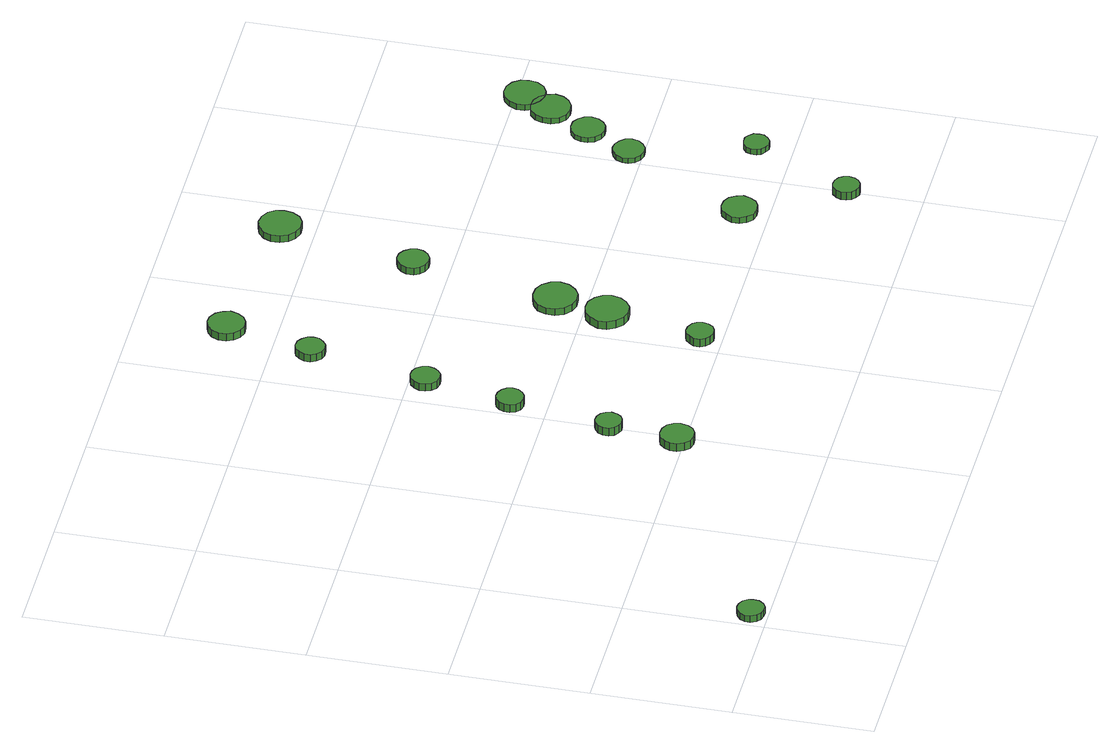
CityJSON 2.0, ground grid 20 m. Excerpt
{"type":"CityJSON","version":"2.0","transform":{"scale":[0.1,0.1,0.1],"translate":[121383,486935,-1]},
"CityObjects":{
"tree1":{"type":"SolitaryVegetationObject","attributes":{"function":"something"},"geometry":[{"type":"MultiSurface","lod":"1","boundaries":[[[0,1,2,3,4,5,6,7,8,9,10,11,12,13,14]],[[15,16,17,18,19,20,21,22,23,24,25,26,27,28,29]],[[0,29,28,1]],[[1,28,27,2]],[[2,27,26,3]],[[3,26,25,4]],[[4,25,24,5]],[[5,24,23,6]],[[6,23,22,7]],[[7,22,21,8]],[[8,21,20,9]],[[9,20,19,10]],[[10,19,18,11]],[[11,18,17,12]],[[12,17,16,13]],[[13,16,15,14]],[[14,15,29,0]]]}]},
"tree2":{"type":"SolitaryVegetationObject","attributes":{"function":"something"},"geometry":[{"type":"MultiSurface","lod":"1","boundaries":[[[30,31,32,33,34,35,36,37,38,39,40,41,42,43,44]],[[45,46,47,48,49,50,51,52,53,54,55,56,57,58,59]],[[30,59,58,31]],[[31,58,57,32]],[[32,57,56,33]],[[33,56,55,34]],[[34,55,54,35]],[[35,54,53,36]],[[36,53,52,37]],[[37,52,51,38]],[[38,51,50,39]],[[39,50,49,40]],[[40,49,48,41]],[[41,48,47,42]],[[42,47,46,43]],[[43,46,45,44]],[[44,45,59,30]]]}]},
"tree3":{"type":"SolitaryVegetationObject","attributes":{"function":"something"},"geometry":[{"type":"MultiSurface","lod":"1","boundaries":[[[60,61,62,63,64,65,66,67,68,69,70,71,72,73,74]],[[75,76,77,78,79,80,81,82,83,84,85,86,87,88,89]],[[60,89,88,61]],[[61,88,87,62]],[[62,87,86,63]],[[63,86,85,64]],[[64,85,84,65]],[[65,84,83,66]],[[66,83,82,67]],[[67,82,81,68]],[[68,81,80,69]],[[69,80,79,70]],[[70,79,78,71]],[[71,78,77,72]],[[72,77,76,73]],[[73,76,75,74]],[[74,75,89,60]]]}]},
"tree4":{"type":"SolitaryVegetationObject","attributes":{"function":"something"},"geometry":[{"type":"MultiSurface","lod":"1","boundaries":[[[90,91,92,93,94,95,96,97,98,99,100,101,102,103,104]],[[105,106,107,108,109,110,111,112,113,114,115,116,117,118,119]],[[90,119,118,91]],[[91,118,117,92]],[[92,117,116,93]],[[93,116,115,94]],[[94,115,114,95]],[[95,114,113,96]],[[96,113,112,97]],[[97,112,111,98]],[[98,111,110,99]],[[99,110,109,100]],[[100,109,108,101]],[[101,108,107,102]],[[102,107,106,103]],[[103,106,105,104]],[[104,105,119,90]]]}]},
"tree5":{"type":"SolitaryVegetationObject","attributes":{"function":"something"},"geometry":[{"type":"MultiSurface","lod":"1","boundaries":[[[120,121,122,123,124,125,126,127,128,129,130,131,132,133,134]],[[135,136,137,138,139,140,141,142,143,144,145,146,147,148,149]],[[120,149,148,121]],[[121,148,147,122]],[[122,147,146,123]],[[123,146,145,124]],[[124,145,144,125]],[[125,144,143,126]],[[126,143,142,127]],[[127,142,141,128]],[[128,141,140,129]],[[129,140,139,130]],[[130,139,138,131]],[[131,138,137,132]],[[132,137,136,133]],[[133,136,135,134]],[[134,135,149,120]]]}]},
"tree6":{"type":"SolitaryVegetationObject","attributes":{"function":"something"},"geometry":[{"type":"MultiSurface","lod":"1","boundaries":[[[150,151,152,153,154,155,156,157,158,159,160,161,162,163,164]],[[165,166,167,168,169,170,171,172,173,174,175,176,177,178,179]],[[150,179,178,151]],[[151,178,177,152]],[[152,177,176,153]],[[153,176,175,154]],[[154,175,174,155]],[[155,174,173,156]],[[156,173,172,157]],[[157,172,171,158]],[[158,171,170,159]],[[159,170,169,160]],[[160,169,168,161]],[[161,168,167,162]],[[162,167,166,163]],[[163,166,165,164]],[[164,165,179,150]]]}]},
"tree7":{"type":"SolitaryVegetationObject","attributes":{"function":"something"},"geometry":[{"type":"MultiSurface","lod":"1","boundaries":[[[180,181,182,183,184,185,186,187,188,189,190,191,192,193,194]],[[195,196,197,198,199,200,201,202,203,204,205,206,207,208,209]],[[180,209,208,181]],[[181,208,207,182]],[[182,207,206,183]],[[183,206,205,184]],[[184,205,204,185]],[[185,204,203,186]],[[186,203,202,187]],[[187,202,201,188]],[[188,201,200,189]],[[189,200,199,190]],[[190,199,198,191]],[[191,198,197,192]],[[192,197,196,193]],[[193,196,195,194]],[[194,195,209,180]]]}]},
"tree8":{"type":"SolitaryVegetationObject","attributes":{"function":"something"},"geometry":[{"type":"MultiSurface","lod":"1","boundaries":[[[210,211,212,213,214,215,216,217,218,219,220,221,222,223,224]],[[225,226,227,228,229,230,231,232,233,234,235,236,237,238,239]],[[210,239,238,211]],[[211,238,237,212]],[[212,237,236,213]],[[213,236,235,214]],[[214,235,234,215]],[[215,234,233,216]],[[216,233,232,217]],[[217,232,231,218]],[[218,231,230,219]],[[219,230,229,220]],[[220,229,228,221]],[[221,228,227,222]],[[222,227,226,223]],[[223,226,225,224]],[[224,225,239,210]]]}]},
"tree9":{"type":"SolitaryVegetationObject","attributes":{"function":"something"},"geometry":[{"type":"MultiSurface","lod":"1","boundaries":[[[240,241,242,243,244,245,246,247,248,249,250,251,252,253,254]],[[255,256,257,258,259,260,261,262,263,264,265,266,267,268,269]],[[240,269,268,241]],[[241,268,267,242]],[[242,267,266,243]],[[243,266,265,244]],[[244,265,264,245]],[[245,264,263,246]],[[246,263,262,247]],[[247,262,261,248]],[[248,261,260,249]],[[249,260,259,250]],[[250,259,258,251]],[[251,258,257,252]],[[252,257,256,253]],[[253,256,255,254]],[[254,255,269,240]]]}]},
"tree10":{"type":"SolitaryVegetationObject","attributes":{"function":"something"},"geometry":[{"type":"MultiSurface","lod":"1","boundaries":[[[270,271,272,273,274,275,276,277,278,279,280,281,282,283,284]],[[285,286,287,288,289,290,291,292,293,294,295,296,297,298,299]],[[270,299,298,271]],[[271,298,297,272]],[[272,297,296,273]],[[273,296,295,274]],[[274,295,294,275]],[[275,294,293,276]],[[276,293,292,277]],[[277,292,291,278]],[[278,291,290,279]],[[279,290,289,280]],[[280,289,288,281]],[[281,288,287,282]],[[282,287,286,283]],[[283,286,285,284]],[[284,285,299,270]]]}]},
"tree11":{"type":"SolitaryVegetationObject","attributes":{"function":"something"},"geometry":[{"type":"MultiSurface","lod":"1","boundaries":[[[300,301,302,303,304,305,306,307,308,309,310,311,312,313,314]],[[315,316,317,318,319,320,321,322,323,324,325,326,327,328,329]],[[300,329,328,301]],[[301,328,327,302]],[[302,327,326,303]],[[303,326,325,304]],[[304,325,324,305]],[[305,324,323,306]],[[306,323,322,307]],[[307,322,321,308]],[[308,321,320,309]],[[309,320,319,310]],[[310,319,318,311]],[[311,318,317,312]],[[312,317,316,313]],[[313,316,315,314]],[[314,315,329,300]]]}]},
"tree12":{"type":"SolitaryVegetationObject","attributes":{"function":"something"},"geometry":[{"type":"MultiSurface","lod":"1","boundaries":[[[330,331,332,333,334,335,336,337,338,339,340,341,342,343,344]],[[345,346,347,348,349,350,351,352,353,354,355,356,357,358,359]],[[330,359,358,331]],[[331,358,357,332]],[[332,357,356,333]],[[333,356,355,334]],[[334,355,354,335]],[[335,354,353,336]],[[336,353,352,337]],[[337,352,351,338]],[[338,351,350,339]],[[339,350,349,340]],[[340,349,348,341]],[[341,348,347,342]],[[342,347,346,343]],[[343,346,345,344]],[[344,345,359,330]]]}]},
"tree13":{"type":"SolitaryVegetationObject","attributes":{"function":"something"},"geometry":[{"type":"MultiSurface","lod":"1","boundaries":[[[360,361,362,363,364,365,366,367,368,369,370,371,372,373,374]],[[375,376,377,378,379,380,381,382,383,384,385,386,387,388,389]],[[360,389,388,361]],[[361,388,387,362]],[[362,387,386,363]],[[363,386,385,364]],[[364,385,384,365]],[[365,384,383,366]],[[366,383,382,367]],[[367,382,381,368]],[[368,381,380,369]],[[369,380,379,370]],[[370,379,378,371]],[[371,378,377,372]],[[372,377,376,373]],[[373,376,375,374]],[[374,375,389,360]]]}]},
"tree14":{"type":"SolitaryVegetationObject","attributes":{"function":"something"},"geometry":[{"type":"MultiSurface","lod":"1","boundaries":[[[390,391,392,393,394,395,396,397,398,399,400,401,402,403,404]],[[405,406,407,408,409,410,411,412,413,414,415,416,417,418,419]],[[390,419,418,391]],[[391,418,417,392]],[[392,417,416,393]],[[393,416,415,394]],[[394,415,414,395]],[[395,414,413,396]],[[396,413,412,397]],[[397,412,411,398]],[[398,411,410,399]],[[399,410,409,400]],[[400,409,408,401]],[[401,408,407,402]],[[402,407,406,403]],[[403,406,405,404]],[[404,405,419,390]]]}]},
"tree15":{"type":"SolitaryVegetationObject","attributes":{"function":"something"},"geometry":[{"type":"MultiSurface","lod":"1","boundaries":[[[420,421,422,423,424,425,426,427,428,429,430,431,432,433,434]],[[435,436,437,438,439,440,441,442,443,444,445,446,447,448,449]],[[420,449,448,421]],[[421,448,447,422]],[[422,447,446,423]],[[423,446,445,424]],[[424,445,444,425]],[[425,444,443,426]],[[426,443,442,427]],[[427,442,441,428]],[[428,441,440,429]],[[429,440,439,430]],[[430,439,438,431]],[[431,438,437,432]],[[432,437,436,433]],[[433,436,435,434]],[[434,435,449,420]]]}]},
"tree16":{"type":"SolitaryVegetationObject","attributes":{"function":"something"},"geometry":[{"type":"MultiSurface","lod":"1","boundaries":[[[450,451,452,453,454,455,456,457,458,459,460,461,462,463,464]],[[465,466,467,468,469,470,471,472,473,474,475,476,477,478,479]],[[450,479,478,451]],[[451,478,477,452]],[[452,477,476,453]],[[453,476,475,454]],[[454,475,474,455]],[[455,474,473,456]],[[456,473,472,457]],[[457,472,471,458]],[[458,471,470,459]],[[459,470,469,460]],[[460,469,468,461]],[[461,468,467,462]],[[462,467,466,463]],[[463,466,465,464]],[[464,465,479,450]]]}]},
"tree17":{"type":"SolitaryVegetationObject","attributes":{"function":"something"},"geometry":[{"type":"MultiSurface","lod":"1","boundaries":[[[480,481,482,483,484,485,486,487,488,489,490,491,492,493,494]],[[495,496,497,498,499,500,501,502,503,504,505,506,507,508,509]],[[480,509,508,481]],[[481,508,507,482]],[[482,507,506,483]],[[483,506,505,484]],[[484,505,504,485]],[[485,504,503,486]],[[486,503,502,487]],[[487,502,501,488]],[[488,501,500,489]],[[489,500,499,490]],[[490,499,498,491]],[[491,498,497,492]],[[492,497,496,493]],[[493,496,495,494]],[[494,495,509,480]]]}]},
"tree18":{"type":"SolitaryVegetationObject","attributes":{"function":"something"},"geometry":[{"type":"MultiSurface","lod":"1","boundaries":[[[510,511,512,513,514,515,516,517,518,519,520,521,522,523,524]],[[525,526,527,528,529,530,531,532,533,534,535,536,537,538,539]],[[510,539,538,511]],[[511,538,537,512]],[[512,537,536,513]],[[513,536,535,514]],[[514,535,534,515]],[[515,534,533,516]],[[516,533,532,517]],[[517,532,531,518]],[[518,531,530,519]],[[519,530,529,520]],[[520,529,528,521]],[[521,528,527,522]],[[522,527,526,523]],[[523,526,525,524]],[[524,525,539,510]]]}]},
"tree19":{"type":"SolitaryVegetationObject","attributes":{"function":"something"},"geometry":[{"type":"MultiSurface","lod":"1","boundaries":[[[540,541,542,543,544,545,546,547,548,549,550,551,552,553,554]],[[555,556,557,558,559,560,561,562,563,564,565,566,567,568,569]],[[540,569,568,541]],[[541,568,567,542]],[[542,567,566,543]],[[543,566,565,544]],[[544,565,564,545]],[[545,564,563,546]],[[546,563,562,547]],[[547,562,561,548]],[[548,561,560,549]],[[549,560,559,550]],[[550,559,558,551]],[[551,558,557,552]],[[552,557,556,553]],[[553,556,555,554]],[[554,555,569,540]]]}]}
},
"vertices":[
[46,25,17],[45,32,17],[40,39,17],[33,43,17],[25,44,17],[18,41,17],[12,36,17],[8,29,17],[8,21,17],[12,13,17],[18,8,17],[25,6,17],[33,6,17],[40,10,17],[45,17,17],[45,17,6],[40,10,6],[33,6,6],[25,6,6],[18,8,6],[12,13,6],[8,21,6],[8,29,6],[12,36,6],[18,41,6],[25,44,6],[33,43,6],[40,39,6],[45,32,6],[46,25,6],
[404,208,28],[402,218,28],[397,226,28],[388,231,28],[378,232,28],[368,229,28],[361,222,28],[357,213,28],[357,203,28],[361,194,28],[368,187,28],[378,184,28],[388,185,28],[397,190,28],[402,198,28],[402,198,15],[397,190,15],[388,185,15],[378,184,15],[368,187,15],[361,194,15],[357,203,15],[357,213,15],[361,222,15],[368,229,15],[378,232,15],[388,231,15],[397,226,15],[402,218,15],[404,208,15],
[415,308,23],[413,316,23],[409,322,23],[402,326,23],[394,327,23],[387,324,23],[381,319,23],[378,312,23],[378,304,23],[381,297,23],[387,292,23],[394,289,23],[402,290,23],[409,294,23],[413,300,23],[413,300,10],[409,294,10],[402,290,10],[394,289,10],[387,292,10],[381,297,10],[378,304,10],[378,312,10],[381,319,10],[387,324,10],[394,327,10],[402,326,10],[409,322,10],[413,316,10],[415,308,10],
[445,454,19],[443,462,19],[438,468,19],[431,472,19],[423,473,19],[415,471,19],[409,465,19],[406,458,19],[406,450,19],[409,442,19],[415,436,19],[423,434,19],[431,435,19],[438,439,19],[443,446,19],[443,446,6],[438,439,6],[431,435,6],[423,434,6],[415,436,6],[409,442,6],[406,450,6],[406,458,6],[409,465,6],[415,471,6],[423,473,6],[431,472,6],[438,468,6],[443,462,6],[445,454,6],
[469,578,18],[467,587,18],[462,594,18],[455,598,18],[446,599,18],[438,596,18],[432,590,18],[428,582,18],[428,574,18],[432,566,18],[438,560,18],[446,557,18],[455,558,18],[462,563,18],[467,570,18],[467,570,6],[462,563,6],[455,558,6],[446,557,6],[438,560,6],[432,566,6],[428,574,6],[428,582,6],[432,590,6],[438,596,6],[446,599,6],[455,598,6],[462,594,6],[467,587,6],[469,578,6],
[644,231,23],[642,239,23],[638,245,23],[630,249,23],[622,250,23],[615,248,23],[609,242,23],[605,235,23],[605,227,23],[609,219,23],[615,214,23],[622,211,23],[630,212,23],[638,216,23],[642,223,23],[642,223,10],[638,216,10],[630,212,10],[622,211,10],[615,214,10],[609,219,10],[605,227,10],[605,235,10],[609,242,10],[615,248,10],[622,250,10],[630,249,10],[638,245,10],[642,239,10],[644,231,10],
[500,747,18],[499,755,18],[493,762,18],[486,767,18],[477,768,18],[469,765,18],[463,759,18],[459,751,18],[459,743,18],[463,735,18],[469,729,18],[477,726,18],[486,727,18],[493,732,18],[499,739,18],[499,739,6],[493,732,6],[486,727,6],[477,726,6],[469,729,6],[463,735,6],[459,743,6],[459,751,6],[463,759,6],[469,765,6],[477,768,6],[486,767,6],[493,762,6],[499,755,6],[500,747,6],
[682,368,19],[679,380,19],[672,390,19],[661,397,19],[648,398,19],[636,394,19],[627,386,19],[621,374,19],[621,361,19],[627,350,19],[636,341,19],[648,337,19],[661,338,19],[672,345,19],[679,355,19],[679,355,6],[672,345,6],[661,338,6],[648,337,6],[636,341,6],[627,350,6],[621,361,6],[621,374,6],[627,386,6],[636,394,6],[648,398,6],[661,397,6],[672,390,6],[679,380,6],[682,368,6],
[533,871,18],[530,882,18],[524,891,18],[514,897,18],[503,898,18],[493,894,18],[485,887,18],[480,877,18],[480,866,18],[485,856,18],[493,849,18],[503,845,18],[514,846,18],[524,852,18],[530,861,18],[530,861,6],[524,852,6],[514,846,6],[503,845,6],[493,849,6],[485,856,6],[480,866,6],[480,877,6],[485,887,6],[493,894,6],[503,898,6],[514,897,6],[524,891,6],[530,882,6],[533,871,6],
[699,444,17],[696,457,17],[688,468,17],[677,474,17],[664,475,17],[652,471,17],[642,463,17],[637,451,17],[637,438,17],[642,426,17],[652,417,17],[664,413,17],[677,414,17],[688,421,17],[696,431,17],[696,431,6],[688,421,6],[677,414,6],[664,413,6],[652,417,6],[642,426,6],[637,438,6],[637,451,6],[642,463,6],[652,471,6],[664,475,6],[677,474,6],[688,468,6],[696,457,6],[699,444,6],
[730,653,17],[728,662,17],[722,670,17],[714,675,17],[705,676,17],[696,673,17],[689,666,17],[685,658,17],[685,648,17],[689,640,17],[696,634,17],[705,631,17],[714,632,17],[722,636,17],[728,644,17],[728,644,6],[722,636,6],[714,632,6],[705,631,6],[696,634,6],[689,640,6],[685,648,6],[685,658,6],[689,666,6],[696,673,6],[705,676,6],[714,675,6],[722,670,6],[728,662,6],[730,653,6],
[948,242,17],[945,252,17],[939,261,17],[930,266,17],[919,267,17],[909,264,17],[902,257,17],[897,247,17],[897,237,17],[902,227,17],[909,220,17],[919,217,17],[930,218,17],[939,223,17],[945,232,17],[945,232,7],[939,223,7],[930,218,7],[919,217,7],[909,220,7],[902,227,7],[897,237,7],[897,247,7],[902,257,7],[909,264,7],[919,267,7],[930,266,7],[939,261,7],[945,252,7],[948,242,7],
[776,850,17],[774,862,17],[767,872,17],[756,878,17],[743,880,17],[731,876,17],[722,867,17],[717,856,17],[717,844,17],[722,832,17],[731,824,17],[743,820,17],[756,821,17],[767,827,17],[774,838,17],[774,838,6],[767,827,6],[756,821,6],[743,820,6],[731,824,6],[722,832,6],[717,844,6],[717,856,6],[722,867,6],[731,876,6],[743,880,6],[756,878,6],[767,872,6],[774,862,6],[776,850,6],
[1015,108,23],[1013,116,23],[1009,122,23],[1002,126,23],[994,127,23],[987,125,23],[981,119,23],[978,112,23],[978,104,23],[981,97,23],[987,92,23],[994,89,23],[1002,90,23],[1009,94,23],[1013,100,23],[1013,100,10],[1009,94,10],[1002,90,10],[994,89,10],[987,92,10],[981,97,10],[978,104,10],[978,112,10],[981,119,10],[987,125,10],[994,127,10],[1002,126,10],[1009,122,10],[1013,116,10],[1015,108,10],
[1045,421,14],[1043,430,14],[1037,437,14],[1029,442,14],[1020,443,14],[1011,440,14],[1004,434,14],[1000,425,14],[1000,416,14],[1004,407,14],[1011,401,14],[1020,398,14],[1029,399,14],[1037,404,14],[1043,411,14],[1043,411,6],[1037,404,6],[1029,399,6],[1020,398,6],[1011,401,6],[1004,407,6],[1000,416,6],[1000,425,6],[1004,434,6],[1011,440,6],[1020,443,6],[1029,442,6],[1037,437,6],[1043,430,6],[1045,421,6],
[1092,252,16],[1091,260,16],[1086,266,16],[1080,270,16],[1072,270,16],[1065,268,16],[1059,263,16],[1056,256,16],[1056,248,16],[1059,242,16],[1065,237,16],[1072,234,16],[1080,235,16],[1086,239,16],[1091,245,16],[1091,245,7],[1086,239,7],[1080,235,7],[1072,234,7],[1065,237,7],[1059,242,7],[1056,248,7],[1056,256,7],[1059,263,7],[1065,268,7],[1072,270,7],[1080,270,7],[1086,266,7],[1091,260,7],[1092,252,7],
[1082,486,14],[1080,496,14],[1074,504,14],[1066,509,14],[1055,510,14],[1046,507,14],[1038,500,14],[1034,491,14],[1034,481,14],[1038,472,14],[1046,465,14],[1055,462,14],[1066,463,14],[1074,468,14],[1080,476,14],[1080,476,6],[1074,468,6],[1066,463,6],[1055,462,6],[1046,465,6],[1038,472,6],[1034,481,6],[1034,491,6],[1038,500,6],[1046,507,6],[1055,510,6],[1066,509,6],[1074,504,6],[1080,496,6],[1082,486,6],
[1121,546,15],[1118,557,15],[1111,567,15],[1101,573,15],[1089,574,15],[1078,571,15],[1069,563,15],[1065,552,15],[1065,540,15],[1069,529,15],[1078,521,15],[1089,518,15],[1101,519,15],[1111,525,15],[1118,534,15],[1118,534,6],[1111,525,6],[1101,519,6],[1089,518,6],[1078,521,6],[1069,529,6],[1065,540,6],[1065,552,6],[1069,563,6],[1078,571,6],[1089,574,6],[1101,573,6],[1111,567,6],[1118,557,6],[1121,546,6],
[1144,588,15],[1142,600,15],[1135,610,15],[1124,616,15],[1112,617,15],[1101,613,15],[1092,605,15],[1087,594,15],[1087,582,15],[1092,571,15],[1101,563,15],[1112,559,15],[1124,560,15],[1135,566,15],[1142,576,15],[1142,576,6],[1135,566,6],[1124,560,6],[1112,559,6],[1101,563,6],[1092,571,6],[1087,582,6],[1087,594,6],[1092,605,6],[1101,613,6],[1112,617,6],[1124,616,6],[1135,610,6],[1142,600,6],[1144,588,6]
]}
